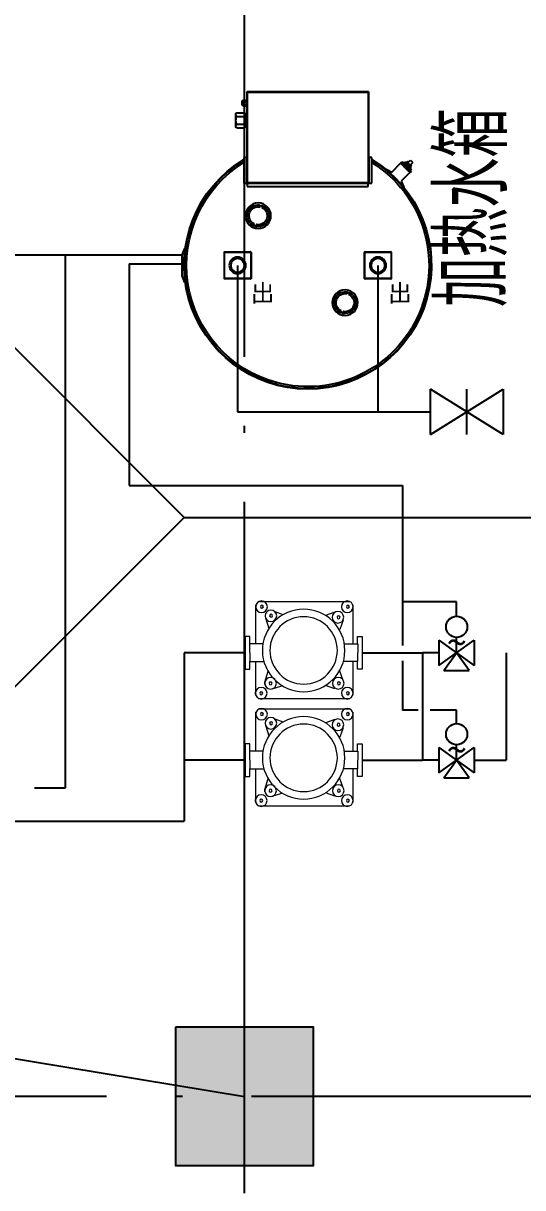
# Model space of a CAD drawing. Header units: millimetres. Extents: x 11476074 to 24729458, y -1239991 to 2813188.
# Drawn here: x 12564156 to 12565602, y 423149 to 426518 of the extents above; entities that cross this region are included whole.
import ezdxf

# ---------------------------------------------------------------- set-up
doc = ezdxf.new("R2010")
doc.units = ezdxf.units.MM
doc.header["$LTSCALE"] = 1000
doc.linetypes.add('DASH', pattern=[0.35, 0.25, -0.1])
doc.linetypes.add('DOTE', pattern=[2.42, 2, -0.2, 0.02, -0.2])
for name, color, linetype in [('20220819景观提资', 11, 'Continuous'), ('A-AXIS', 18, 'DOTE'), ('A-COLS', 6, 'Continuous'), ('AOS', 7, 'Continuous'), ('HZHZNEWPLOTLAYER#@$TT', 7, 'Continuous'), ('PUB_HATCH', 8, 'Continuous'), ('S-SB', 40, 'Continuous'), ('S-热媒-DIM', 40, 'Continuous'), ('S-热媒1', 200, '热媒管1'), ('S-热媒回1', 110, '热媒回管1'), ('S-通气', 130, '通气管'), ('排水沟', 133, 'Continuous')]:
    doc.layers.add(name, color=color, linetype=linetype)
doc.styles.get("Standard").update_dxf_attribs({"font": 'gbenor.shx', "bigfont": 'gbcbig.shx'})
doc.styles.add('TITXV', font='', dxfattribs={"width": 0.7})
doc.styles.get('TITXV').set_extended_font_data('SimSun')
doc.linetypes.add('热媒回管1', pattern='A,5,-0.2,["1RMH",TITXV,S=0.2,R=0,X=-0.1,Y=-0.1],-0.5', length=5.7)
doc.linetypes.add('热媒管1', pattern='A,5,-0.2,["1RM",TITXV,S=0.2,R=0,X=-0.1,Y=-0.1],-0.4', length=5.6)
doc.linetypes.add('通气管', pattern='A,1,-0.25,1,-0.25,["T",TITXV,S=0.2,R=0,X=-0.1,Y=-0.1],-0.1', length=2.6)

# ---------------------------------------------------------------- blocks, each defined once
blk = doc.blocks.new('_FZH')
blk.add_lwpolyline([(-0.5, -0.5), (0.5, -0.5), (0.5, 0.5), (-0.5, 0.5)], close=True)
at = {"layer": 'PUB_HATCH'}
blk.add_solid([(-0.5, -0.5), (0.5, -0.5), (-0.5, 0.5), (0.5, 0.5)], dxfattribs=at)
blk = doc.blocks.new('asdgsdfgdf')
at = {"layer": 'A-COLS', "color": 5, "xscale": 400, "yscale": 400, "zscale": 400, "rotation": 270}
blk.add_blockref('_FZH', (-39500, 59300), dxfattribs=at)
blk = doc.blocks.new('A$C2E1F4B8B')
at = {"layer": '20220819景观提资'}
h = blk.add_hatch(dxfattribs=at)
h.set_pattern_fill('草坪或沼泽', color=68, scale=200)
h.set_pattern_definition([(0, (-25387.84, -126494.34), (800, 800), [120, -24, 32, -24, 120, -480]), (0, (-25427.84, -126470.34), (800, 800), [80, -60, 120, -60, 80, -400]), (0, (-25147.84, -126150.34), (800, 800), [100, -40, 100, -560]), (0, (-25547.84, -125990.34), (800, 800), [40, -80, 40, -640]), (90, (-25467.84, -125990.34), (-800, 800), [72, -728]), (90, (-25227.84, -126470.34), (-800, 800), [80, -720]), (90, (-25027.84, -126150.34), (-800, 800), [80, -720]), (45, (-25123.84, -126478.34), (9e-14, 800), [80, -1051.3708]), (135, (-25331.84, -126478.34), (-800, 9e-14), [80, -1051.3708]), (63.43495, (-25147.84, -126474.34), (4e-08, 800), [80, -1708.8544]), (75.96376, (-25187.84, -126470.34), (3e-08, 800), [80, -3218.4845]), (75.96376, (-24987.84, -126150.34), (3e-08, 800), [64, -3234.4845]), (75.96376, (-25451.84, -125990.34), (3e-08, 800), [56, -3242.4845]), (104.03624, (-25267.84, -126470.34), (-3e-08, 800), [80, -3218.4845]), (104.03624, (-25067.84, -126150.34), (-3e-08, 800), [64, -3234.4845]), (104.03624, (-25483.84, -125990.34), (-3e-08, 800), [56, -3242.4845]), (116.56505, (-25307.84, -126474.34), (-3e-07, 800), [80, -1708.8534])])
edge = h.paths.add_edge_path()
edge.add_arc((44235, 65460.2), 1750.3, 360, 395.0919)
edge.add_line((45667.2, 66466.4), (38842.1, 76200))
edge.add_line((38842.1, 76200), (37506, 76200))
edge.add_line((37506, 76200), (37234.9, 76200))
edge.add_line((37234.9, 76200), (37234.9, 77700))
edge.add_line((37234.9, 77700), (35934.9, 77700))
edge.add_line((35934.9, 77700), (34734.9, 77700))
edge.add_line((34734.9, 77700), (34734.9, 85100))
edge.add_line((34734.9, 85100), (34979.2, 85192.4))
edge.add_line((34979.2, 85192.4), (32340.8, 83499.5))
edge.add_line((32340.8, 83499.5), (32534.9, 83500))
edge.add_line((32534.9, 83500), (28299.2, 83500))
edge.add_line((28299.2, 83500), (28299.2, 81108))
edge.add_line((28299.2, 81108), (28299.2, 78471.4))
edge.add_line((28299.2, 78471.4), (32556.4, 78468.6))
edge.add_line((32556.4, 78468.6), (32556.4, 73287.2))
edge.add_line((32556.4, 73287.2), (35556.4, 73287.2))
edge.add_line((35556.4, 73287.2), (35556.4, 72687.2))
edge.add_line((35556.4, 72687.2), (38201.1, 72687.2))
edge.add_line((38201.1, 72687.2), (38201.1, 73587.2))
edge.add_line((38201.1, 73587.2), (40001.1, 73587.2))
edge.add_line((40001.1, 73587.2), (40001.1, 71787.2))
edge.add_line((40001.1, 71787.2), (38201.1, 71787.2))
edge.add_line((38201.1, 71787.2), (33618.6, 71787.2))
edge.add_line((33618.6, 71787.2), (33618.6, 72687.2))
edge.add_line((33618.6, 72687.2), (32556.4, 72687.2))
edge.add_line((32556.4, 72687.2), (32556.4, 73287.2))
edge.add_line((32556.4, 73287.2), (32556.4, 78468.6))
edge.add_line((32556.4, 78468.6), (28299.2, 78471.4))
edge.add_line((28299.2, 78471.4), (28299.2, 81108))
edge.add_line((28299.2, 81108), (28299.2, 83500))
edge.add_line((28299.2, 83500), (32768.9, 84300))
edge.add_line((32768.9, 84300), (33817.2, 84300))
edge.add_line((33817.2, 84300), (34979.2, 85192.4))
edge.add_line((34979.2, 85192.4), (36171.9, 86028.9))
edge.add_line((36171.9, 86028.9), (33186.4, 90286.4))
edge.add_line((33186.4, 90286.4), (26614.8, 85677.9))
edge.add_arc((24692.3, 88307.1), 3257.1, 271.3535, 306.1749, ccw=False)
edge.add_line((24769.2, 85050.9), (22434.9, 85050))
edge.add_arc((22408.3, 82298.7), 2751.4, 89.4455, 125.0366)
edge.add_line((20828.7, 84551.5), (19610.4, 83697.1))
edge.add_arc((20198.5, 80755.4), 3000, 35.0346, 101.3065, ccw=False)
edge.add_line((22655, 82477.6), (34282.4, 65893.3))
edge.add_arc((31825.9, 64171.1), 3000, -54.9654, 35.0346, ccw=False)
edge.add_line((33548.2, 61714.6), (27598.9, 57543.6))
edge.add_arc((25876.7, 60000), 3000, 270, 305.0346, ccw=False)
edge.add_line((25876.7, 57000), (6534.9, 57000))
edge.add_arc((6534.9, 60000), 3000, 180, 270, ccw=False)
edge.add_line((3534.9, 60000), (3534.9, 67789.6))
edge.add_line((3534.9, 67789.6), (2225.7, 66888.6))
edge.add_arc((4120.7, 64580.6), 2986.3, 129.3886, 178.9922)
edge.add_line((1134.9, 64633.2), (1134.9, 55900))
edge.add_line((1134.9, 55900), (5084.9, 55900))
edge.add_line((5084.9, 55900), (31718.6, 55900))
edge.add_line((31718.6, 55900), (31718.6, 58600))
edge.add_line((31718.6, 58600), (30245.2, 58600))
edge.add_line((30245.2, 58600), (30245.2, 59000))
edge.add_line((30245.2, 59000), (35469.9, 59000))
edge.add_line((35469.9, 59000), (35469.9, 60500))
edge.add_line((35469.9, 60500), (33406, 60500))
edge.add_line((33406, 60500), (33406, 60900))
edge.add_line((33406, 60900), (40285.2, 60899.9))
edge.add_line((40285.2, 60899.9), (40285.2, 60899.9))
edge.add_line((40285.2, 60899.9), (40285.2, 61500))
edge.add_line((40285.2, 61500), (42085.2, 61500))
edge.add_line((42085.2, 61500), (42085.2, 60899.9))
edge.add_line((42085.2, 60899.9), (45985.3, 60899.8))
edge.add_line((45985.3, 60899.8), (45985.3, 65460.2))
h.paths.add_polyline_path([(35284.9, 75502.3), (35284.9, 76102.3), (37084.9, 76102.3), (37084.9, 75502.3)], flags=16)
h.paths.add_polyline_path([(34684.9, 76202.3), (34684.9, 77500), (36484.9, 77500), (36484.9, 76202.3)], flags=16)
h.paths.add_polyline_path([(36184.9, 74802.3), (34384.9, 74802.3), (34384.9, 75402.3), (36184.9, 75402.3)], flags=16)
h.paths.add_polyline_path([(36184.9, 74102.3), (34384.9, 74102.3), (34384.9, 74702.3), (36184.9, 74702.3)], flags=16)
h.paths.add_polyline_path([(35556.4, 73387.3), (33756.4, 73387.3), (33756.4, 73987.3), (35556.4, 73987.3)], flags=16)
h.paths.add_polyline_path([(35556.4, 73287.2), (35556.4, 72687.2), (32556.4, 72687.2), (32556.4, 73287.2)], flags=17)
h.paths.add_polyline_path([(36335.9, 71087.2), (34535.9, 71087.2), (34535.9, 71687.2), (36335.9, 71687.2)], flags=16)
h.paths.add_polyline_path([(36335.9, 70387.2), (34835.9, 70387.2), (34835.9, 70987.2), (36335.9, 70987.2)], flags=16)
h.paths.add_polyline_path([(36635.9, 69687.2), (34835.9, 69687.2), (34835.9, 70287.2), (36635.9, 70287.2)], flags=16)
h.paths.add_polyline_path([(36635.9, 67787.2), (36635.9, 69587.2), (42635.9, 69587.2), (42635.9, 67787.2), (40835.9, 67787.2)], flags=16)
h.paths.add_polyline_path([(36535.9, 67787.2), (35785.2, 67787.2), (35785.2, 69587.2), (36535.9, 69587.2)], flags=16)
h.paths.add_polyline_path([(35785.2, 67087.2), (35785.2, 67687.2), (38785.2, 67687.2), (38785.2, 67087.2)], flags=16)
h.paths.add_polyline_path([(35934.9, 65707.2), (35934.9, 66987.2), (38634.9, 66987.2), (38634.9, 65707.2)], flags=16)
h.paths.add_polyline_path([(37585.2, 65093.6), (37585.2, 65693.6), (37585.2, 65707.2), (39385.2, 65707.2), (39385.2, 65693.6), (39385.2, 65093.6)], flags=16)
h.paths.add_polyline_path([(39485.2, 64393.6), (39485.2, 65693.6), (43444.7, 65693.6), (43444.7, 65693.6), (45244.7, 65693.6), (45244.7, 63893.6), (43444.7, 63893.6), (43444.7, 64393.6)], flags=16)
h.paths.add_polyline_path([(38131.3, 63693.6), (38131.3, 64293.6), (40831.3, 64293.6), (40831.3, 63693.6)], flags=16)
h.paths.add_polyline_path([(36985.2, 64393.6), (36985.2, 64993.6), (39385.2, 64993.6), (39385.2, 64393.6)], flags=16)
h.paths.add_polyline_path([(39385.2, 65707.2), (39385.2, 65693.6), (37585.2, 65693.6), (37585.2, 65707.2)], flags=0)
h.paths.add_polyline_path([(39631.3, 62993.6), (39631.3, 63593.6), (41431.3, 63593.6), (41431.3, 62993.6)], flags=16)
h.paths.add_polyline_path([(40531.3, 62893.6), (42031.3, 62893.6), (42031.3, 62293.6), (40531.3, 62293.6)], flags=16)
h.paths.add_polyline_path([(40531.3, 62193.6), (42331.3, 62193.6), (42331.3, 61593.6), (40531.3, 61593.6)], flags=16)
blk = doc.blocks.new('FM')
at = {"layer": 'S-SB'}
for p, q in [((0, -93.75), (0, 93.75)), ((0, -93.75), (300, 93.75)), ((300, -93.75), (0, 93.75)), ((150, -93.75), (150, 93.75)), ((300, 93.75), (300, -93.75))]:
    blk.add_line(p, q, dxfattribs=at)
blk = doc.blocks.new('A$C02B2000F')
at = {"color": 7}
for p, q in [((-87.8, 51.2), (-14.6, 51.2)), ((-14.6, -51.2), (-87.8, 51.2)), ((-87.8, -51.2), (-14.6, 51.2)), ((0, 36.6), (-51.2, 0)), ((0, -36.6), (0, 36.6)), ((-51.2, 0), (-95.9, 0)), ((0, -36.6), (-51.2, 0)), ((-87.8, -51.2), (-14.6, -51.2))]:
    blk.add_line(p, q, dxfattribs=at)
blk.add_circle((-126.6, 0), 30.7, dxfattribs=at)
at = {"color": 7, "insert": (-122.1, 0.6), "char_height": 81, "width": 1235.712, "attachment_point": 2, "rotation": 90}
blk.add_mtext('{\\fSimSun|b0|i0|c134|p2;~}', dxfattribs=at)
blk = doc.blocks.new('A$C65384536')
at = {"layer": 'AOS', "color": 7, "lineweight": 0}
for p, q in [((47.1, 0), (-47.1, 0)), ((47.1, -13.9), (47.1, 0)), ((-25.2, -27.7), (-122.5, -27.7)), ((-47.1, 0), (-47.1, -13.9)), ((-47.1, -13.9), (-25.2, -13.9)), ((26.2, -13), (-25.2, -13.9)), ((-25.2, -13.9), (-25.2, -54.9)), ((26.2, -52), (26.2, -13.9)), ((26.2, -13.9), (47.1, -13.9)), ((139.1, -27.7), (26.2, -27.7)), ((-132.6, -38), (-132.6, -298.2)), ((-80.2, -55.7), (-53.2, -65.3)), ((94.2, -55.7), (67.2, -65.3)), ((148.9, -298), (148.9, -37.3)), ((-103.6, -79.3), (-94.1, -106.2)), ((117.6, -79.3), (108.1, -106.2)), ((-104.1, -260.7), (-95.4, -233.4)), ((119.9, -253.6), (111.5, -230.1)), ((-91.2, -282.2), (-84.7, -282.2)), ((-84.7, -282.2), (-53.1, -272.9)), ((-25.2, -325.7), (-25.2, -284.7)), ((26.2, -287.6), (26.2, -325.7)), ((98.4, -279), (70.5, -271)), ((-25.2, -308.9), (-122.4, -308.9)), ((-119.9, -309.1), (-113.6, -309.1)), ((-47, -339.6), (-47, -325.7)), ((-47, -325.7), (-25.2, -325.7)), ((26.2, -326.5), (-25.2, -325.7)), ((139.1, -308.9), (26.2, -308.9)), ((26.2, -325.7), (47.1, -325.7)), ((47.1, -325.7), (47.1, -339.6)), ((47.1, -339.6), (-47, -339.6))]:
    blk.add_line(p, q, dxfattribs=at)
for centre, radius in [((-116.7, -43.5), 16.8), ((133.4, -43.5), 16.8), ((-116.7, -41.8), 4.35), ((7, -169.8), 119.3), ((-88, -69.6), 16.8), ((-88, -67.9), 4.35), ((102.9, -70.5), 16.8), ((102.9, -68.8), 4.35), ((133.4, -41.8), 4.35), ((7, -169.8), 97.5), ((-88, -265.6), 16.8), ((-88, -265.6), 4.35), ((107.2, -264.7), 16.8), ((107.2, -263.9), 4.35), ((-116.7, -292.6), 16.8), ((-116.7, -292.6), 4.35), ((133.4, -291.7), 16.8), ((133.4, -290.8), 4.35)]:
    blk.add_circle(centre, radius, dxfattribs=at)
blk = doc.blocks.new('A$C28BB5128')
at = {"linetype": 'Continuous'}
for p, q in [((290, 93.4), (297.7, 101.1)), ((304.3, 94.5), (297.7, 101.1)), ((226.5, 74.9), (226.1, 74.5)), ((243.3, 67), (226.5, 74.9)), ((268.7, 92.5), (243.3, 67)), ((270.8, 95.4), (268.3, 92.9)), ((272.4, 96.1), (271.2, 95)), ((272.4, 96.1), (275.7, 92.8)), ((275.4, 95.6), (274.2, 94.3)), ((286.1, 89.5), (275.4, 95.6)), ((275.7, 92.8), (279.1, 89.4)), ((279.1, 89.4), (278, 88.3)), ((279.1, 89.4), (285.9, 82.7)), ((286.5, 94.1), (285.8, 93.3)), ((285.9, 82.7), (292.6, 75.9)), ((287.9, 91.2), (286.1, 89.5)), ((286.5, 94.1), (288.5, 92)), ((288.2, 94.8), (289.8, 93.3)), ((289.8, 96.3), (288.3, 94.9)), ((289.9, 93.4), (288.3, 94.9)), ((295.2, 85.3), (288.5, 92)), ((291.3, 94.8), (289.8, 96.3)), ((291.4, 94.9), (289.9, 96.4)), ((290, 93.4), (296.6, 86.8)), ((292.6, 75.9), (291.5, 74.8)), ((292.6, 75.9), (296, 72.5)), ((292.7, 82.9), (294.4, 84.7)), ((298.8, 72.2), (292.7, 82.9)), ((295.2, 85.3), (297.3, 83.3)), ((296, 72.5), (299.3, 69.2)), ((296.1, 65.1), (298.6, 67.6)), ((296.5, 86.6), (297.9, 85.1)), ((296.5, 82.6), (297.3, 83.3)), ((296.6, 86.8), (304.3, 94.5)), ((297.5, 84.6), (297.5, 84.6)), ((297.5, 71), (298.8, 72.2)), ((299.6, 86.7), (298.1, 88.2)), ((299.3, 69.2), (298.2, 68)), ((300.1, 87.2), (300, 87.2)), ((-39, 37.6), (-39, -37.6)), ((-38.3, 38.3), (-38.3, -38.3)), ((38.3, 38.3), (-38.3, 38.3)), ((-37.6, 39), (37.6, 39)), ((38.3, -38.3), (38.3, 38.3)), ((39, -37.6), (39, 37.6)), ((270.2, 40.1), (295.7, 65.5)), ((278.1, 23.3), (270.2, 40.1)), ((277.7, 22.9), (278.1, 23.3)), ((228, -378.3), (228, -28.2)), ((228, -28.2), (236.8, -28.2)), ((236.8, -28.2), (236.8, -378.3)), ((237.4, -28.2), (236.8, -28.2)), ((237.4, -28.2), (238, -28.2)), ((237.4, -28.2), (237.4, -378.3)), ((238, -27), (238, -18.2)), ((238, -18.2), (312.4, -18.2)), ((312.4, -27), (238, -27)), ((238, -27), (238, -27.4)), ((502.6, -27.4), (238, -27.4)), ((238, -27.4), (238, -28.2)), ((502.2, -28.7), (238.6, -28.7)), ((238.6, -28.7), (238.6, -377.7)), ((305.3, -16), (305.9, -15.7)), ((307.4, -18.2), (305.9, -15.7)), ((312.4, -18.2), (312.4, -27)), ((312.7, -27.4), (312.4, -26.8)), ((312.4, -27.4), (312.4, -27)), ((501.5, -377.9), (501.5, -28.8)), ((502, -27.6), (502, -28.3)), ((502.7, -28.3), (502, -28.3)), ((502.7, -378.4), (502.7, -28.3)), ((-38.3, -38.3), (38.3, -38.3)), ((-37.6, -39), (37.6, -39)), ((-139, -99.6), (-136.4, -98.7)), ((-133.4, -100.9), (-138.5, -102.5)), ((-84, -84.3), (-79, -82.6)), ((-80.3, -79.9), (-82.9, -80.8)), ((-77.1, -88.3), (-82.1, -90)), ((-79.1, -92.2), (-76.5, -91.3)), ((-136.6, -108.2), (-131.5, -106.5)), ((-132.6, -110.1), (-135.2, -110.9)), ((167.4, -335.8), (172.5, -334.1)), ((171.1, -331.4), (168.5, -332.2)), ((-39, -368.8), (-39, -444)), ((38.3, -368.1), (-38.3, -368.1)), ((-38.3, -368.1), (-38.3, -444.7)), ((37.6, -367.4), (-37.6, -367.4)), ((38.3, -444.7), (38.3, -368.1)), ((39, -444), (39, -368.8)), ((112.5, -351), (115.1, -350.1)), ((118, -352.3), (113, -354)), ((114.9, -359.7), (119.9, -358)), ((118.9, -361.5), (116.3, -362.4)), ((174.4, -339.8), (169.3, -341.5)), ((172.3, -343.6), (174.9, -342.8)), ((236.8, -378.3), (228, -378.3)), ((236.8, -378.3), (237.4, -378.3)), ((237.4, -378.3), (238, -378.3)), ((238, -379), (238, -378.3)), ((238, -379), (502.6, -379)), ((238, -379), (238, -379.4)), ((238, -379.4), (312.4, -379.4)), ((238, -388.2), (238, -379.4)), ((312.4, -388.2), (238, -388.2)), ((238.6, -377.7), (502.2, -377.7)), ((305.9, -390.7), (305.3, -390.4)), ((305.9, -390.7), (307.4, -388.2)), ((312.4, -379.6), (312.7, -379)), ((312.4, -379.4), (312.4, -379)), ((312.4, -379.4), (312.4, -388.2)), ((402.3, -385.7), (397.9, -385.7)), ((397.9, -407.9), (397.9, -385.7)), ((402.3, -385.7), (402.3, -379)), ((403.2, -385.7), (402.3, -385.7)), ((403.2, -379), (403.2, -385.7)), ((403.2, -385.7), (404.4, -385.7)), ((408.8, -385.7), (404.4, -385.7)), ((408.8, -407.9), (408.8, -385.7)), ((417.7, -385.7), (408.8, -385.7)), ((417.7, -385.7), (418.9, -385.7)), ((418.9, -385.7), (418.9, -379)), ((420.7, -385.7), (418.9, -385.7)), ((420.7, -379), (420.7, -385.7)), ((420.7, -385.7), (421.9, -385.7)), ((430.8, -385.7), (421.9, -385.7)), ((435.2, -385.7), (430.8, -385.7)), ((430.8, -407.9), (430.8, -385.7)), ((435.2, -385.7), (436.4, -385.7)), ((436.4, -385.7), (436.4, -379)), ((437.3, -385.7), (436.4, -385.7)), ((437.3, -379), (437.3, -385.7)), ((441.7, -385.7), (437.3, -385.7)), ((441.7, -407.9), (441.7, -385.7)), ((463, -380.2), (461.7, -380.2)), ((461.7, -390.2), (461.7, -380.2)), ((463, -380.2), (463, -379)), ((463.9, -380.2), (463, -380.2)), ((463.9, -379), (463.9, -380.2)), ((463.9, -380.2), (464.4, -380.2)), ((465.8, -380.2), (464.4, -380.2)), ((469.8, -393.8), (465.6, -393.8)), ((465.8, -390.2), (465.8, -380.2)), ((468.4, -380.2), (465.8, -380.2)), ((468.4, -380.2), (468.9, -380.2)), ((468.9, -380.2), (468.9, -379)), ((470.7, -380.2), (468.9, -380.2)), ((473.9, -393.8), (469.8, -393.8)), ((470.7, -379), (470.7, -380.2)), ((470.7, -380.2), (471.2, -380.2)), ((473.8, -380.2), (471.2, -380.2)), ((475.2, -380.2), (473.8, -380.2)), ((473.8, -390.2), (473.8, -380.2)), ((475.2, -380.2), (475.7, -380.2)), ((475.7, -380.2), (475.7, -379)), ((476.5, -380.2), (475.7, -380.2)), ((476.5, -379), (476.5, -380.2)), ((477.9, -380.2), (476.5, -380.2)), ((477.9, -390.2), (477.9, -380.2)), ((502, -379.1), (502, -378.4)), ((502.7, -378.4), (502, -378.4)), ((401.9, -411.5), (437.7, -411.5)), ((-38.3, -444.7), (38.3, -444.7)), ((37.6, -445.4), (-37.6, -445.4)), ((-49, -560.5), (-49, -559.3)), ((-37.8, -559.3), (-49, -559.3)), ((-30.6, -567.4), (-49, -560.5)), ((-23.9, -560.5), (-49, -560.5)), ((30.6, -567.4), (-30.6, -567.4)), ((49, -560.5), (23.9, -560.5)), ((49, -560.5), (30.6, -567.4)), ((49, -559.3), (37.8, -559.3)), ((49, -559.3), (49, -560.5))]:
    blk.add_line(p, q, dxfattribs=at)
at = {"linetype": 'Continuous', "flags": 128}
for points in [[(230.3, 71), (229.5, 71.8), (228.4, 72.9), (227.6, 73.8), (226.9, 74.4), (226.6, 74.7), (226.5, 74.9)], [(268.3, 92.9), (268.3, 92.9), (268.4, 92.8), (268.8, 92.4), (269.5, 91.8), (270.3, 90.9), (271.4, 89.8), (272.7, 88.5), (274.2, 87), (275.8, 85.4), (277.6, 83.7), (279.4, 81.8), (281.3, 80), (283.2, 78.1), (285, 76.2), (286.9, 74.4), (288.6, 72.6), (290.2, 71), (291.7, 69.5), (293, 68.2), (294.1, 67.1), (295, 66.3), (295.6, 65.6), (296, 65.2), (296.1, 65.1), (296.1, 65.1)], [(270.8, 95.4), (270.9, 95.3), (271.3, 95), (271.9, 94.3), (272.8, 93.5), (273.8, 92.5), (275.1, 91.2), (276.5, 89.8), (278, 88.2), (279.7, 86.5), (281.5, 84.8), (283.3, 82.9), (285.2, 81.1), (287, 79.2), (288.9, 77.4), (290.6, 75.7), (292.2, 74), (293.7, 72.5), (295.1, 71.2), (296.2, 70.1), (297.2, 69.1), (297.9, 68.4), (298.4, 67.9), (298.6, 67.6), (298.6, 67.6)], [(298.8, 72.2), (298.8, 72.3), (298.5, 72.5), (298, 73), (297.3, 73.7), (296.4, 74.7), (295.2, 75.8), (293.9, 77.1), (292.4, 78.6), (290.9, 80.1), (289.2, 81.8), (287.5, 83.5), (285.8, 85.2), (284.2, 86.9), (282.5, 88.5), (281, 90), (279.6, 91.4), (278.4, 92.6), (277.4, 93.6), (276.5, 94.5), (275.9, 95.1), (275.6, 95.5), (275.4, 95.6)], [(279, 93.5), (279.9, 94), (281.5, 94.4), (283.2, 94.6), (285, 94.4), (286.9, 93.8), (288.8, 93), (289.3, 92.8)], [(285.8, 93.3), (285.9, 93.2), (286.3, 92.8), (286.9, 92.2), (287.7, 91.4), (288.6, 90.5), (289.7, 89.4), (290.9, 88.2), (292, 87.1), (293.1, 86), (294.2, 84.9), (295.1, 84), (295.8, 83.3), (296.3, 82.8), (296.5, 82.6), (296.5, 82.6)], [(286.1, 89.5), (286.2, 89.3), (286.6, 88.9), (287.2, 88.3), (288, 87.5), (288.9, 86.6), (289.8, 85.7), (290.7, 84.8), (291.5, 84), (292.1, 83.4), (292.5, 83), (292.7, 82.9)], [(288.2, 94.8), (288.2, 94.8), (288.2, 94.8), (288.3, 94.8), (288.3, 94.9), (288.3, 94.9)], [(288.5, 92), (288.6, 92), (288.6, 92.1), (288.8, 92.2), (288.9, 92.4), (289.2, 92.6), (289.4, 92.9), (289.7, 93.2), (290, 93.4)], [(289.8, 96.3), (289.8, 96.4), (289.8, 96.4), (289.8, 96.4), (289.9, 96.4), (289.9, 96.4)], [(296.6, 86.8), (296.4, 86.5), (296.1, 86.2), (295.8, 86), (295.6, 85.7), (295.4, 85.6), (295.3, 85.4), (295.2, 85.4), (295.2, 85.3)], [(296, 86.1), (296.2, 85.6), (297, 83.7), (297.6, 81.8), (297.8, 80), (297.6, 78.3), (297.2, 76.7), (296.7, 75.8)], [(300.1, 87.2), (300, 87.1), (299.7, 86.8), (299.3, 86.4), (298.8, 85.9), (298.3, 85.4), (297.8, 85), (297.6, 84.7), (297.5, 84.6)], [(300, 87.2), (299.9, 87.1), (299.7, 86.8), (299.2, 86.4), (298.7, 85.9), (298.3, 85.4), (297.8, 85), (297.6, 84.7), (297.5, 84.6)], [(278.1, 23.3), (277.9, 23.4), (277.6, 23.7), (277, 24.4), (276.1, 25.2), (275, 26.3), (274.2, 27.1)], [(-79.4, -81.7), (-79, -82.6), (-79, -82.6)], [(-77.1, -88.3), (-77.1, -88.3), (-76.9, -89.3)], [(-138.5, -102.5), (-138.5, -102.5), (-138.7, -101.6)], [(-136.1, -109.2), (-136.5, -108.2), (-136.6, -108.2)], [(-338.8, -294), (-339.9, -294.3), (-340.9, -294.5), (-341.8, -294.8), (-342.6, -295), (-343.2, -295.2), (-343.7, -295.3), (-344, -295.4), (-344.1, -295.4)], [(172, -333.2), (172.5, -334.1), (172.5, -334.1)], [(113, -354), (113, -354), (112.8, -353)], [(115.3, -360.6), (114.9, -359.7), (114.9, -359.7)]]:
    blk.add_lwpolyline(points, dxfattribs=at)
at = {"linetype": 'Continuous'}
for centre, radius in [((0, 0), 24), ((0, 0), 20), ((-107.8, -95.4), 37), ((143.7, -346.9), 37), ((0, -406.4), 24), ((0, -406.4), 20)]:
    blk.add_circle(centre, radius, dxfattribs=at)
for centre, radius, start, end in [((0, -203.2), 358.1, 31.1148, 328.8852), ((0, -203.2), 356.3, 31.2936, 195), ((0, -203.2), 350.8, 31.8375, 195), ((282.4, 83.7), 10.1, 69.5155, 107.5873), ((281.4, 80.4), 12.6, 59.0397, 95.9946), ((280.2, 78.7), 13.6, 59.713, 85.7856), ((284.1, 83.5), 11.1, 60.1382, 97.6684), ((278.8, 76.6), 15, 60.2862, 71.5591), ((279.8, 75.6), 15, 18.4409, 29.7138), ((281.9, 77), 13.6, 4.2144, 30.287), ((283.9, 78.2), 12.3, 353.6781, 31.2876), ((286.9, 81), 10.9, 351.9717, 30.2221), ((286.9, 79.2), 10.1, 342.4127, 20.4845), ((298.4, 86.3), 1.9, 240.2484, 315), ((298.4, 86.3), 1.9, 315, 29.7516), ((-107.8, -95.4), 31.5, 29.4873, 187.5297), ((-107.8, -95.4), 31.5, 209.4873, 7.5297), ((-107.8, -95.4), 26.2, 25.0794, 191.9377), ((-107.8, -95.4), 26.2, 205.0794, 11.9377), ((-107.8, -95.4), 31.5, 13.0444, 23.9727), ((-107.8, -95.4), 31.5, 193.0444, 203.9727), ((0, -203.2), 356.3, 195, 328.7064), ((0, -203.2), 350.8, 195, 328.1625), ((143.7, -346.9), 31.5, 29.4873, 187.5297), ((143.7, -346.9), 26.2, 25.0794, 191.9377), ((143.7, -346.9), 31.5, 13.0444, 23.9727), ((143.7, -346.9), 31.5, 193.0444, 203.9727), ((143.7, -346.9), 31.5, 209.4873, 7.5297), ((143.7, -346.9), 26.2, 205.0794, 11.9377), ((466.5, -388.9), 5, 195.8494, 259.7899), ((473.1, -388.9), 5, 280.2101, 344.1393), ((402.7, -406.5), 5, 195.4553, 260.5702), ((436.9, -406.5), 5, 279.4297, 344.5448)]:
    blk.add_arc(centre, radius, start, end, dxfattribs=at)
for points, knots in [([(-39, 37.6), (-39, 37.6), (-39, 37.8), (-38.8, 37.9), (-38.6, 38.1), (-38.4, 38.2), (-38.3, 38.3)], [0, 0, 0, 0, 0.221743, 0.477079, 0.732541, 1, 1, 1, 1]), ([(-38.3, 38.3), (-38.2, 38.4), (-38.1, 38.6), (-38, 38.8), (-37.8, 39), (-37.7, 39), (-37.6, 39)], [0, 0, 0, 0, 0.221747, 0.477106, 0.732527, 1, 1, 1, 1]), ([(37.6, 39), (37.6, 39), (37.8, 39), (37.9, 38.8), (38.1, 38.6), (38.2, 38.4), (38.3, 38.3)], [0, 0, 0, 0, 0.221751, 0.477089, 0.732547, 1, 1, 1, 1]), ([(38.3, 38.3), (38.4, 38.2), (38.6, 38.1), (38.8, 38), (39, 37.8), (39, 37.7), (39, 37.6)], [0, 0, 0, 0, 0.221747, 0.477109, 0.732529, 1, 1, 1, 1]), ([(237.4, -28.2), (237.4, -28.2), (237.4, -28.3), (237.7, -28.4), (238.1, -28.5), (238.4, -28.6), (238.6, -28.7)], [0, 0, 0, 0, 0.249989, 0.500001, 0.749999, 1, 1, 1, 1]), ([(238, -28.2), (238.1, -28.2), (238.1, -28.3), (238.2, -28.4), (238.4, -28.5), (238.5, -28.6), (238.6, -28.7)], [0, 0, 0, 0, 0.2499912, 0.5000105, 0.7500008, 1, 1, 1, 1]), ([(238.6, -28.7), (238.5, -28.5), (238.4, -28.2), (238.3, -27.8), (238.2, -27.5), (238.1, -27.5), (238, -27.4)], [0, 0, 0, 0, 0.250001, 0.499999, 0.750013, 1, 1, 1, 1]), ([(238.6, -28.7), (238.5, -28.6), (238.4, -28.5), (238.3, -28.3), (238.2, -28.2), (238.1, -28.2), (238, -28.2)], [0, 0, 0, 0, 0.25, 0.499992, 0.750014, 1, 1, 1, 1]), ([(502, -27.6), (502, -27.6), (501.9, -27.7), (501.8, -28), (501.6, -28.4), (501.6, -28.7), (501.5, -28.8)], [0, 0, 0, 0, 0.2499943, 0.5000064, 0.7500019, 1, 1, 1, 1]), ([(502, -28.3), (502, -28.3), (501.9, -28.4), (501.8, -28.5), (501.6, -28.6), (501.6, -28.8), (501.5, -28.8)], [0, 0, 0, 0, 0.2500189, 0.5000297, 0.7500104, 1, 1, 1, 1]), ([(501.5, -28.8), (501.7, -28.8), (502, -28.7), (502.4, -28.6), (502.7, -28.5), (502.7, -28.4), (502.7, -28.3)], [0, 0, 0, 0, 0.249987, 0.499998, 0.750007, 1, 1, 1, 1]), ([(501.5, -28.8), (501.6, -28.8), (501.7, -28.7), (501.9, -28.6), (502, -28.5), (502, -28.4), (502, -28.3)], [0, 0, 0, 0, 0.2499887, 0.5000043, 0.7500113, 1, 1, 1, 1]), ([(-38.3, -38.3), (-38.4, -38.2), (-38.6, -38.1), (-38.8, -38), (-39, -37.8), (-39, -37.7), (-39, -37.6)], [0, 0, 0, 0, 0.221747, 0.477109, 0.732529, 1, 1, 1, 1]), ([(-37.6, -39), (-37.6, -39), (-37.8, -39), (-37.9, -38.8), (-38.1, -38.6), (-38.2, -38.4), (-38.3, -38.3)], [0, 0, 0, 0, 0.2217494, 0.4770842, 0.7325403, 1, 1, 1, 1]), ([(38.3, -38.3), (38.2, -38.4), (38.1, -38.6), (38, -38.8), (37.8, -39), (37.7, -39), (37.6, -39)], [0, 0, 0, 0, 0.221745, 0.47711, 0.73253, 1, 1, 1, 1]), ([(39, -37.6), (39, -37.6), (39, -37.8), (38.8, -37.9), (38.6, -38.1), (38.4, -38.2), (38.3, -38.3)], [0, 0, 0, 0, 0.22175, 0.477086, 0.732541, 1, 1, 1, 1]), ([(-138.5, -102.5), (-138.5, -102.2), (-138.7, -101.5), (-138.8, -100.7), (-138.9, -100), (-139, -99.6), (-139, -99.6), (-139, -99.6)], [0, 0, 0, 0, 0.216059, 0.432068, 0.64898, 0.864607, 1, 1, 1, 1]), ([(-136.4, -98.7), (-136.1, -98.6), (-135.5, -98.5), (-134.7, -98.8), (-134, -99.4), (-133.6, -100.1), (-133.5, -100.6), (-133.4, -100.9)], [0, 0, 0, 0, 0.285237, 0.5083661, 0.6882393, 0.8691803, 1, 1, 1, 1]), ([(-82.9, -80.8), (-83.2, -80.9), (-83.8, -81.2), (-84.2, -81.9), (-84.4, -82.8), (-84.3, -83.6), (-84.1, -84.1), (-84, -84.3)], [0, 0, 0, 0, 0.2852362, 0.5083663, 0.6882382, 0.8691792, 1, 1, 1, 1]), ([(-82.1, -90), (-82, -90.3), (-81.9, -90.8), (-81.5, -91.5), (-80.9, -92), (-80.1, -92.4), (-79.5, -92.2), (-79.1, -92.2)], [0, 0, 0, 0, 0.153367, 0.306637, 0.46305, 0.684959, 1, 1, 1, 1]), ([(-79, -82.6), (-79.1, -82.3), (-79.4, -81.7), (-79.8, -80.9), (-80.1, -80.3), (-80.3, -80), (-80.3, -79.9), (-80.3, -79.9)], [0, 0, 0, 0, 0.216059, 0.432069, 0.64898, 0.864606, 1, 1, 1, 1]), ([(-76.5, -91.3), (-76.5, -91.3), (-76.5, -91.2), (-76.6, -90.7), (-76.7, -90), (-76.9, -89.1), (-77, -88.6), (-77.1, -88.3)], [0, 0, 0, 0, 0.211138, 0.422199, 0.635406, 0.851638, 1, 1, 1, 1]), ([(-135.2, -110.9), (-135.2, -110.9), (-135.2, -110.9), (-135.5, -110.4), (-135.8, -109.7), (-136.2, -109), (-136.5, -108.5), (-136.6, -108.2)], [0, 0, 0, 0, 0.211138, 0.422199, 0.635406, 0.851639, 1, 1, 1, 1]), ([(-131.5, -106.5), (-131.4, -106.8), (-131.2, -107.3), (-131.1, -108.1), (-131.3, -108.8), (-131.7, -109.6), (-132.3, -109.9), (-132.6, -110.1)], [0, 0, 0, 0, 0.153368, 0.306638, 0.463052, 0.684959, 1, 1, 1, 1]), ([(168.5, -332.2), (168.2, -332.4), (167.7, -332.6), (167.2, -333.4), (167, -334.2), (167.1, -335), (167.3, -335.6), (167.4, -335.8)], [0, 0, 0, 0, 0.285238, 0.508367, 0.688239, 0.86918, 1, 1, 1, 1]), ([(172.5, -334.1), (172.3, -333.8), (172, -333.2), (171.6, -332.3), (171.3, -331.7), (171.1, -331.4), (171.1, -331.4), (171.1, -331.4)], [0, 0, 0, 0, 0.21606, 0.432068, 0.64898, 0.864606, 1, 1, 1, 1]), ([(-39, -368.8), (-39, -368.8), (-39, -368.6), (-38.8, -368.5), (-38.6, -368.3), (-38.4, -368.2), (-38.3, -368.1)], [0, 0, 0, 0, 0.22175, 0.477086, 0.732541, 1, 1, 1, 1]), ([(-38.3, -368.1), (-38.2, -368), (-38.1, -367.8), (-38, -367.6), (-37.8, -367.4), (-37.7, -367.4), (-37.6, -367.4)], [0, 0, 0, 0, 0.221745, 0.47711, 0.73253, 1, 1, 1, 1]), ([(37.6, -367.4), (37.6, -367.4), (37.8, -367.4), (37.9, -367.6), (38.1, -367.8), (38.2, -368), (38.3, -368.1)], [0, 0, 0, 0, 0.2217494, 0.4770842, 0.7325403, 1, 1, 1, 1]), ([(38.3, -368.1), (38.4, -368.2), (38.6, -368.3), (38.8, -368.4), (39, -368.6), (39, -368.7), (39, -368.8)], [0, 0, 0, 0, 0.221747, 0.477109, 0.732529, 1, 1, 1, 1]), ([(113, -354), (112.9, -353.7), (112.8, -353), (112.6, -352.1), (112.5, -351.4), (112.5, -351.1), (112.5, -351), (112.5, -351)], [0, 0, 0, 0, 0.216059, 0.432069, 0.648981, 0.864606, 1, 1, 1, 1]), ([(116.3, -362.4), (116.2, -362.4), (116.2, -362.3), (116, -361.9), (115.6, -361.2), (115.2, -360.4), (115, -359.9), (114.9, -359.7)], [0, 0, 0, 0, 0.211138, 0.4222, 0.635407, 0.85164, 1, 1, 1, 1]), ([(115.1, -350.1), (115.4, -350.1), (116, -350), (116.8, -350.3), (117.4, -350.8), (117.8, -351.5), (118, -352.1), (118, -352.3)], [0, 0, 0, 0, 0.285237, 0.508368, 0.688239, 0.869179, 1, 1, 1, 1]), ([(119.9, -358), (120, -358.3), (120.2, -358.8), (120.3, -359.5), (120.2, -360.3), (119.8, -361.1), (119.2, -361.4), (118.9, -361.5)], [0, 0, 0, 0, 0.153367, 0.306635, 0.463049, 0.684959, 1, 1, 1, 1]), ([(169.3, -341.5), (169.4, -341.7), (169.6, -342.3), (170, -342.9), (170.5, -343.4), (171.3, -343.8), (172, -343.7), (172.3, -343.6)], [0, 0, 0, 0, 0.153368, 0.306635, 0.463052, 0.684959, 1, 1, 1, 1]), ([(238.6, -377.7), (238.4, -377.8), (238.1, -377.9), (237.7, -378), (237.4, -378.1), (237.4, -378.2), (237.4, -378.3)], [0, 0, 0, 0, 0.250001, 0.499999, 0.750011, 1, 1, 1, 1]), ([(238.6, -377.7), (238.5, -377.8), (238.4, -377.9), (238.2, -378), (238.1, -378.1), (238.1, -378.2), (238, -378.3)], [0, 0, 0, 0, 0.2499992, 0.4999895, 0.7500088, 1, 1, 1, 1]), ([(238, -379), (238.1, -378.9), (238.2, -378.9), (238.3, -378.6), (238.4, -378.2), (238.5, -377.9), (238.6, -377.7)], [0, 0, 0, 0, 0.249987, 0.500001, 0.749999, 1, 1, 1, 1]), ([(238, -378.3), (238.1, -378.2), (238.2, -378.2), (238.3, -378.1), (238.4, -377.9), (238.5, -377.8), (238.6, -377.7)], [0, 0, 0, 0, 0.249986, 0.500008, 0.75, 1, 1, 1, 1]), ([(461.7, -390.2), (461.8, -390.6), (462.1, -391.3), (462.7, -392), (463.6, -392.3), (464.4, -392.2), (465.1, -391.6), (465.6, -390.9), (465.7, -390.4), (465.8, -390.2)], [0, 0, 0, 0, 0.134757, 0.268427, 0.463754, 0.663169, 0.822446, 0.945049, 1, 1, 1, 1]), ([(465.8, -390.2), (465.8, -390.4), (466.1, -390.7), (466.7, -391.4), (468, -392.1), (469.9, -392.3), (471.7, -392), (473, -391.3), (473.6, -390.6), (473.8, -390.3), (473.8, -390.2)], [0, 0, 0, 0, 0.039729, 0.144268, 0.297601, 0.500239, 0.727758, 0.869957, 0.986139, 1, 1, 1, 1]), ([(473.8, -390.2), (474, -390.6), (474.2, -391.3), (474.9, -392), (475.7, -392.3), (476.6, -392.2), (477.3, -391.6), (477.7, -390.9), (477.8, -390.4), (477.9, -390.2)], [0, 0, 0, 0, 0.134757, 0.268431, 0.463753, 0.663169, 0.82245, 0.945049, 1, 1, 1, 1]), ([(501.5, -377.9), (501.6, -378.1), (501.6, -378.4), (501.8, -378.8), (501.9, -379.1), (502, -379.1), (502, -379.1)], [0, 0, 0, 0, 0.249998, 0.499994, 0.750006, 1, 1, 1, 1]), ([(502.7, -378.4), (502.7, -378.4), (502.7, -378.3), (502.4, -378.2), (502, -378.1), (501.7, -378), (501.5, -377.9)], [0, 0, 0, 0, 0.249993, 0.500002, 0.750013, 1, 1, 1, 1]), ([(501.5, -377.9), (501.6, -378), (501.6, -378.1), (501.8, -378.3), (501.9, -378.4), (502, -378.4), (502, -378.4)], [0, 0, 0, 0, 0.2499896, 0.4999703, 0.7499811, 1, 1, 1, 1]), ([(502, -378.4), (502, -378.4), (502, -378.3), (501.9, -378.2), (501.7, -378.1), (501.6, -378), (501.5, -377.9)], [0, 0, 0, 0, 0.2499887, 0.4999957, 0.7500113, 1, 1, 1, 1]), ([(397.9, -407.9), (398, -408.3), (398.4, -409.3), (399.4, -410.2), (400.7, -410.9), (402.4, -411.2), (404.1, -411.2), (405.8, -410.9), (406.9, -410.4), (407.9, -409.7), (408.5, -408.8), (408.7, -408.1), (408.8, -407.9)], [0, 0, 0, 0, 0.0658654, 0.1581859, 0.2746051, 0.3915966, 0.5974323, 0.703126, 0.8085353, 0.8938885, 0.9642879, 1, 1, 1, 1]), ([(408.8, -407.9), (408.8, -407.9), (409, -408.2), (409.7, -409), (411.1, -409.9), (412.9, -410.5), (415.8, -411.1), (419.8, -411.2), (424.3, -411), (427.7, -410.3), (429.6, -409.2), (430.4, -408.4), (430.7, -407.9), (430.8, -407.9)], [0, 0, 0, 0, 0.000008, 0.051834, 0.13196, 0.208714, 0.285699, 0.500054, 0.719771, 0.85348, 0.929957, 0.985749, 1, 1, 1, 1]), ([(430.8, -407.9), (430.9, -408.3), (431.3, -409.3), (432.3, -410.2), (433.6, -410.8), (435.3, -411.2), (437, -411.2), (438.7, -410.9), (439.8, -410.5), (440.8, -409.7), (441.4, -408.8), (441.7, -408.1), (441.7, -407.9)], [0, 0, 0, 0, 0.065869, 0.158196, 0.273304, 0.391579, 0.59743, 0.702384, 0.808522, 0.893884, 0.964286, 1, 1, 1, 1]), ([(-38.3, -444.7), (-38.4, -444.6), (-38.6, -444.5), (-38.8, -444.4), (-39, -444.2), (-39, -444.1), (-39, -444)], [0, 0, 0, 0, 0.221747, 0.477109, 0.732529, 1, 1, 1, 1]), ([(-37.6, -445.4), (-37.6, -445.4), (-37.8, -445.4), (-37.9, -445.2), (-38.1, -445), (-38.2, -444.8), (-38.3, -444.7)], [0, 0, 0, 0, 0.221751, 0.477089, 0.732547, 1, 1, 1, 1]), ([(38.3, -444.7), (38.2, -444.8), (38.1, -445), (38, -445.2), (37.8, -445.4), (37.7, -445.4), (37.6, -445.4)], [0, 0, 0, 0, 0.221747, 0.477106, 0.732527, 1, 1, 1, 1]), ([(39, -444), (39, -444), (39, -444.2), (38.8, -444.3), (38.6, -444.5), (38.4, -444.6), (38.3, -444.7)], [0, 0, 0, 0, 0.221743, 0.477079, 0.732541, 1, 1, 1, 1])]:
    blk.add_open_spline(points, degree=3, knots=knots, dxfattribs=at)
at = {"linetype": 'Continuous', "char_height": 50, "width": 86.958, "attachment_point": 9, "rotation": 270}
for insert in [(-111, 29.6), (-111, -367.6)]:
    blk.add_mtext('{\\fNSimSun|b0|i0|c134|p49;\\C0;出}', dxfattribs=dict(at, insert=insert))
blk = doc.blocks.new('A$C3098313E')
at = {"layer": 'S-热媒-DIM'}
for p, q in [((5141.4, 1878.3), (5293.9, 1878.3)), ((5141.4, 1878.3), (5141.4, 1237.4)), ((5141.4, 1237.4), (5932.6, 1237.4)), ((5932.6, 1237.4), (5932.6, 774.8)), ((6088.9, 901.1), (5932.6, 901.1)), ((6088.9, 859.1), (6088.9, 901.1)), ((5932.6, 730.4), (5932.6, 587.7)), ((5977.7, 587.7), (5932.6, 587.7)), ((6088.9, 587.7), (6012.1, 587.7)), ((6088.9, 548.4), (6088.9, 587.7))]:
    blk.add_line(p, q, dxfattribs=at)
at = {"layer": 'S-热媒1'}
for p, q in [((4654.5, 1904.7), (5293.9, 1904.7)), ((4957, 363), (4957, 1904.7)), ((5454.9, 1874.1), (5454.9, 1450.4)), ((5861.3, 1874.1), (5861.3, 1450.4)), ((5454.9, 1450.4), (6013.2, 1450.4)), ((4867.2, 363), (4957, 363))]:
    blk.add_line(p, q, dxfattribs=at)
at = {"layer": 'S-热媒回1'}
for p, q in [((5476.4, 753), (5300, 753)), ((5300, 753), (5300, 266)), ((5815.9, 753), (5990.4, 753)), ((6037.6, 753), (5990.4, 753)), ((5990.4, 753), (5990.4, 442.3)), ((6232.4, 753), (6232.4, 442.3)), ((5476.4, 442.3), (5300, 442.3)), ((5815.9, 442.3), (5990.4, 442.3)), ((6037.6, 442.3), (5990.4, 442.3)), ((6140.1, 442.3), (6232.4, 442.3)), ((4654.5, 266), (5300, 266))]:
    blk.add_line(p, q, dxfattribs=at)
at = {"layer": 'S-热媒-DIM', "xscale": -1, "rotation": 270}
for name, p in [('A$C28BB5128', (5861.3, 1874.1)), ('A$C65384536', (5815.9, 753)), ('A$C65384536', (5815.9, 442.3))]:
    blk.add_blockref(name, p, dxfattribs=at)
at = {"layer": 'S-热媒1', "rotation": 270}
for p in [(6088.9, 701.8), (6088.9, 391.1)]:
    blk.add_blockref('A$C02B2000F', p, dxfattribs=at)
at = {"layer": 'S-通气', "xscale": 0.7, "yscale": 0.7, "zscale": 0.7}
blk.add_blockref('FM', (6013.2, 1450.4), dxfattribs=at)
at = {"layer": 'S-SB'}
blk.add_text('加热水箱', height=200, rotation=90, dxfattribs=at).set_placement((6234.5, 1753.5))
blk = doc.blocks.new('00')
at = {"color": 2, "linetype": 'DASH', "ltscale": 10}
blk.add_line((12511960.8, 432067), (12564796.8, 423413.2), dxfattribs=at)
at = {"layer": '排水沟'}
for p, q in [((12559846.8, 429863.2), (12564621.8, 425088.2)), ((12560635.7, 421102.1), (12564621.8, 425088.2)), ((12564621.8, 425088.2), (12583342.3, 425088.2))]:
    blk.add_line(p, q, dxfattribs=at)
for name, p in [('asdgsdfgdf', (12604296.8, 364113.2)), ('A$C3098313E', (12559321.8, 423943.3))]:
    blk.add_blockref(name, p)
at = {"layer": 'HZHZNEWPLOTLAYER#@$TT'}
blk.add_blockref('A$C2E1F4B8B', (12555561.9, 362813.2), dxfattribs=at)
blk = doc.blocks.new('qlzw')
at = {"layer": 'A-AXIS'}
for p, q in [((12431366.8, 979989.8, 0), (12431366.8, 1082989.8)), ((12416866.8, 1055289.8), (12486866.8, 1055289.8))]:
    blk.add_line(p, q, dxfattribs=at)

msp = doc.modelspace()

# ---------------------------------------------------------------- block references
msp.add_blockref('00', (0, 0))
at = {"layer": '排水沟'}
msp.add_blockref('qlzw', (133430, -631876.5), dxfattribs=at)

doc.saveas('drawing.dxf')
